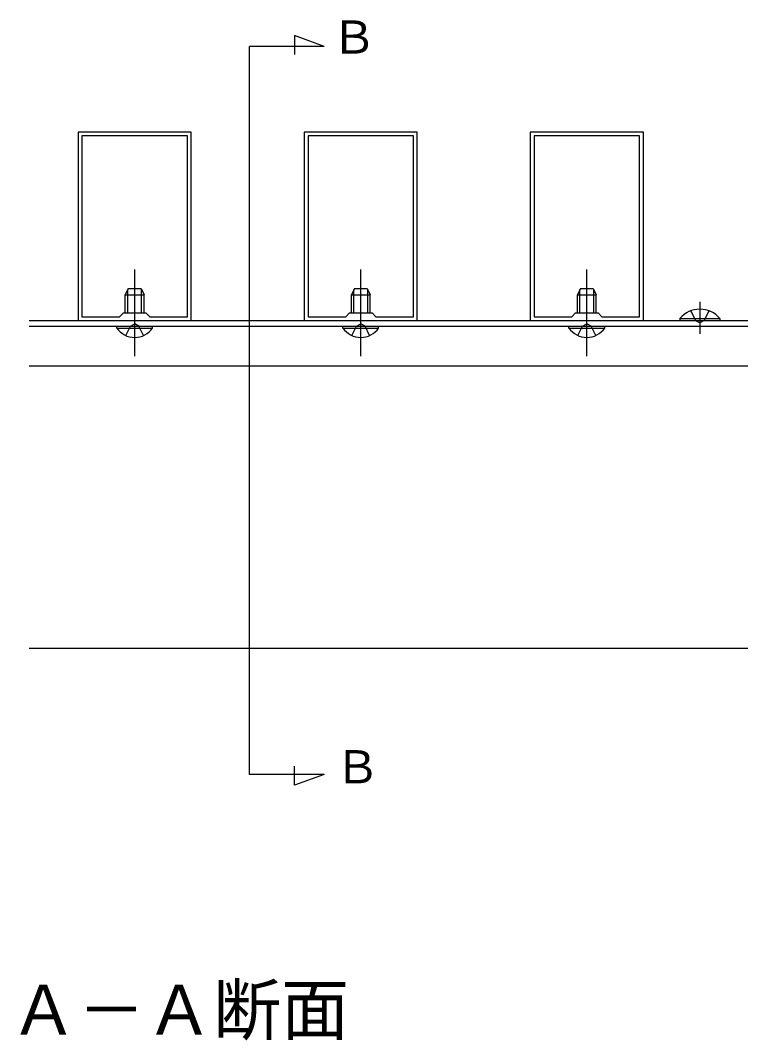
# Model space of a CAD drawing. Units: millimetres, scale not verified. Extents: x -875 to 875, y -1310 to 1300.
# Drawn here: x 242.1 to 433.3, y 688.8 to 959.6 of the extents above; entities that cross this region are included whole.
import ezdxf
from ezdxf.enums import TextEntityAlignment as Align

# ---------------------------------------------------------------- set-up
doc = ezdxf.new("R2010")
doc.units = ezdxf.units.MM
doc.header["$LTSCALE"] = 4
for name, color, linetype in [('0-2_USER1', 3, 'Continuous'), ('0-3_YKK_11', 7, 'Continuous'), ('0-4_YKK_12', 2, 'Continuous'), ('0-5_YKK_13', 4, 'Continuous')]:
    doc.layers.add(name, color=color, linetype=linetype)
doc.styles.add('ＭＳ ゴシック', font='')
doc.styles.get('ＭＳ ゴシック').set_extended_font_data('MS Gothic')

msp = doc.modelspace()

# ---------------------------------------------------------------- linework, layer by layer
at = {"layer": '0-3_YKK_11'}
for points in [[(257.459, 929.912), (257.459, 879.912), (287.459, 879.912), (287.459, 929.912)], [(258.459, 928.912), (258.459, 880.912), (268.459, 880.912), (269.459, 881.912), (275.459, 881.912), (276.459, 880.912), (286.459, 880.912), (286.459, 928.912)], [(317.459, 929.912), (317.459, 879.912), (347.459, 879.912), (347.459, 929.912)], [(318.459, 928.912), (318.459, 880.912), (328.459, 880.912), (329.459, 881.912), (335.459, 881.912), (336.459, 880.912), (346.459, 880.912), (346.459, 928.912)], [(377.459, 929.912), (377.459, 879.912), (407.459, 879.912), (407.459, 929.912)], [(378.459, 928.912), (378.459, 880.912), (388.459, 880.912), (389.459, 881.912), (395.459, 881.912), (396.459, 880.912), (406.459, 880.912), (406.459, 928.912)]]:
    msp.add_lwpolyline(points, close=True, dxfattribs=at)
at = {"layer": '0-4_YKK_12'}
for p, q in [((322.781, 952.666), (302.938, 952.666)), ((302.941, 759.434), (302.943, 952.666)), ((244.441, 879.912), (467.459, 879.912)), ((244.441, 878.412), (467.459, 878.412)), ((244.441, 867.912), (533.459, 867.912)), ((244.441, 792.912), (452.959, 792.912)), ((314.834, 756.54), (314.834, 761.599)), ((322.784, 759.434), (302.941, 759.434)), ((322.784, 759.434), (314.834, 756.54))]:
    msp.add_line(p, q, dxfattribs=at)
msp.add_lwpolyline([(322.781, 952.666), (314.831, 955.559), (314.831, 950.501)], dxfattribs=at)
at = {"layer": '0-5_YKK_13'}
for p, q in [((272.459, 870.412), (272.459, 893.412)), ((332.459, 870.412), (332.459, 893.412)), ((392.459, 870.412), (392.459, 893.412)), ((270.759, 888.412), (269.959, 886.712)), ((270.759, 888.412), (274.159, 888.412)), ((274.159, 888.412), (274.959, 886.712)), ((330.759, 888.412), (329.959, 886.712)), ((330.759, 888.412), (334.159, 888.412)), ((334.159, 888.412), (334.959, 886.712)), ((390.759, 888.412), (389.959, 886.712)), ((390.759, 888.412), (394.159, 888.412)), ((394.159, 888.412), (394.959, 886.712)), ((270.613, 881.912), (270.613, 888.103)), ((274.305, 881.912), (274.305, 888.103)), ((274.959, 881.912), (274.959, 886.712)), ((330.613, 881.912), (330.613, 888.103)), ((334.305, 881.912), (334.305, 888.103)), ((334.959, 881.912), (334.959, 886.712)), ((390.613, 881.912), (390.613, 888.103)), ((394.305, 881.912), (394.305, 888.103)), ((394.959, 881.912), (394.959, 886.712)), ((422.459, 884.842), (422.459, 876.37)), ((417.159, 880.421), (417.159, 879.912)), ((267.709, 877.903), (267.709, 878.412)), ((267.709, 878.412), (277.209, 878.412)), ((327.709, 877.903), (327.709, 878.412)), ((327.709, 878.412), (337.209, 878.412)), ((387.709, 877.903), (387.709, 878.412)), ((387.709, 878.412), (397.209, 878.412)), ((417.159, 879.912), (427.759, 879.912))]:
    msp.add_line(p, q, dxfattribs=at)
for points in [[(269.959, 881.912), (269.959, 886.712), (274.959, 886.712)], [(329.959, 881.912), (329.959, 886.712), (334.959, 886.712)], [(389.959, 881.912), (389.959, 886.712), (394.959, 886.712)], [(417.159, 880.421), (427.759, 880.421), (427.759, 879.912)], [(420.059, 882.48), (421.314, 879.907), (422.459, 879.298)], [(424.859, 882.48), (423.604, 879.907), (422.459, 879.298)], [(267.709, 877.903), (277.209, 877.903), (277.209, 878.412)], [(270.109, 875.912), (271.314, 878.383), (272.459, 878.992)], [(274.809, 875.912), (273.604, 878.383), (272.459, 878.992)], [(327.709, 877.903), (337.209, 877.903), (337.209, 878.412)], [(330.109, 875.912), (331.314, 878.383), (332.459, 878.992)], [(334.809, 875.912), (333.604, 878.383), (332.459, 878.992)], [(387.709, 877.903), (397.209, 877.903), (397.209, 878.412)], [(390.109, 875.912), (391.314, 878.383), (392.459, 878.992)], [(394.809, 875.912), (393.604, 878.383), (392.459, 878.992)]]:
    msp.add_lwpolyline(points, dxfattribs=at)
for centre, radius, start, end in [((422.459, 876.029), 6.884, 39.65098, 140.34902), ((272.459, 881.186), 5.774, 214.65097, 325.34903), ((332.459, 881.186), 5.774, 214.65097, 325.34903), ((392.459, 881.186), 5.774, 214.65097, 325.34903)]:
    msp.add_arc(centre, radius, start, end, dxfattribs=at)

# ---------------------------------------------------------------- texts
at = {"layer": '0-2_USER1', "style": 'ＭＳ ゴシック'}
for s, height, p in [('Ｂ', 8.798, (324.629, 948.103)), ('Ｂ', 8.798, (325.553, 754.411)), ('Ａ－Ａ断面', 13.2, (239.303, 686.411))]:
    msp.add_text(s, height=height, dxfattribs=at).set_placement(p, align=Align.BOTTOM_LEFT)

doc.saveas('drawing.dxf')
